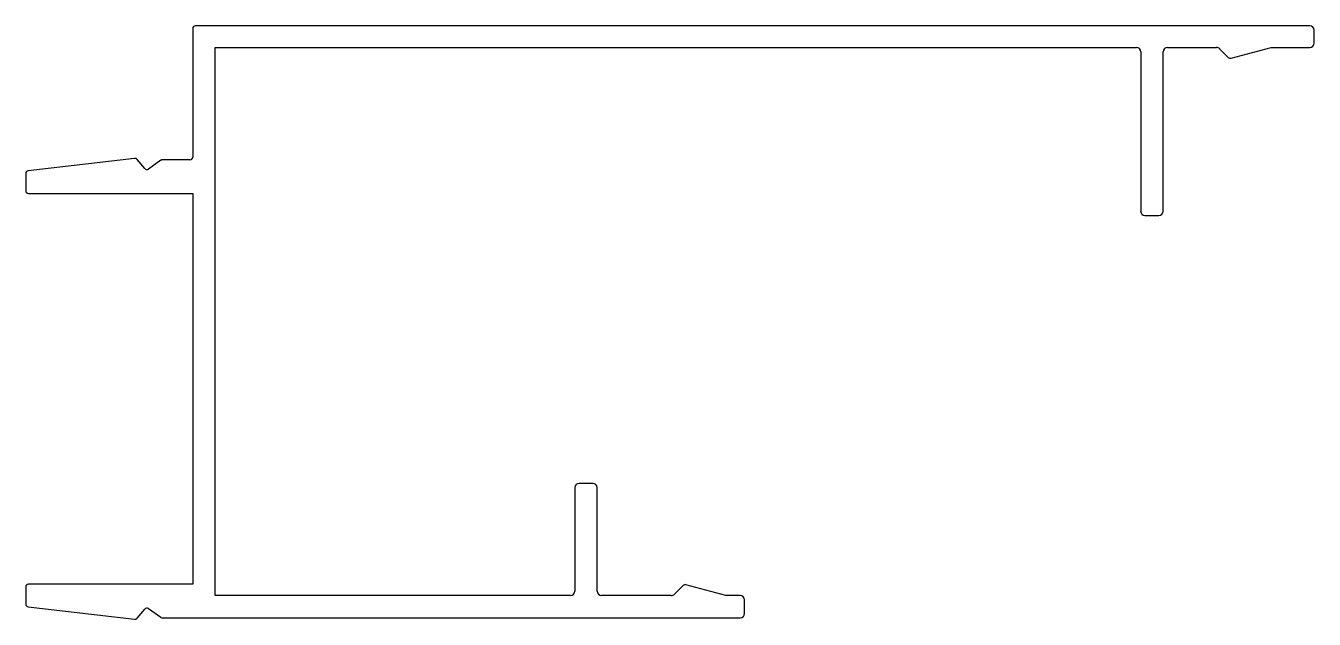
# Model space of a CAD drawing. Extents: x 2707 to 2822, y 2007 to 2060.
import ezdxf

# ---------------------------------------------------------------- set-up
doc = ezdxf.new("R2010")
doc.units = 0
doc.layers.get('0').update_dxf_attribs({"linetype": 'CONTINUOUS'})

msp = doc.modelspace()

# ---------------------------------------------------------------- linework, layer by layer
for p, q in [((2721.73, 2059.57), (2721.73, 2048.11)), ((2821.35, 2059.82), (2721.98, 2059.82)), ((2821.73, 2058.29), (2821.73, 2059.44)), ((2723.73, 2008.99), (2723.73, 2057.89)), ((2723.73, 2057.89), (2801.73, 2057.89)), ((2801.73, 2057.89), (2805.88, 2057.89)), ((2808.64, 2057.89), (2813.02, 2057.89)), ((2813.3, 2057.77), (2814.07, 2057)), ((2814.32, 2056.94), (2817.88, 2057.89)), ((2817.88, 2057.89), (2821.33, 2057.89)), ((2806.26, 2057.51), (2806.26, 2043.27)), ((2808.26, 2043.27), (2808.26, 2057.51)), ((2716.55, 2047.99), (2707.06, 2046.89)), ((2717.46, 2047.08), (2716.77, 2047.9)), ((2718.9, 2047.82), (2717.79, 2047.04)), ((2721.48, 2047.86), (2719.04, 2047.86)), ((2706.84, 2046.64), (2706.84, 2045.11)), ((2707.09, 2044.86), (2721.73, 2044.86)), ((2721.73, 2044.86), (2721.73, 2009.99)), ((2806.64, 2042.89), (2807.88, 2042.89)), ((2757.41, 2018.99), (2756.18, 2018.99)), ((2755.8, 2018.61), (2755.8, 2009.38)), ((2757.8, 2009.38), (2757.8, 2018.61)), ((2706.84, 2009.74), (2706.84, 2008.22)), ((2721.73, 2009.99), (2707.09, 2009.99)), ((2765.46, 2009.88), (2764.68, 2009.11)), ((2769.26, 2008.99), (2765.7, 2009.95)), ((2755.41, 2008.99), (2723.73, 2008.99)), ((2764.4, 2008.99), (2758.18, 2008.99)), ((2770.54, 2008.99), (2769.26, 2008.99)), ((2770.94, 2007.38), (2770.94, 2008.59)), ((2707.06, 2007.97), (2716.55, 2006.87)), ((2716.77, 2006.96), (2717.46, 2007.78)), ((2717.79, 2007.82), (2718.9, 2007.04)), ((2719.04, 2006.99), (2721.48, 2006.99)), ((2721.48, 2006.99), (2770.56, 2006.99))]:
    msp.add_line(p, q)
for centre, radius, start, end in [((2721.98, 2059.57), 0.25, 90, 180), ((2821.35, 2059.44), 0.382, 0, 90), ((2805.88, 2057.51), 0.382, 0, 90), ((2808.64, 2057.51), 0.382, 90, 180), ((2813.02, 2057.49), 0.4, 45, 90), ((2821.33, 2058.29), 0.4, 270, 0), ((2814.25, 2057.18), 0.254, 225, 285), ((2716.58, 2047.74), 0.25, 40.109, 96.6047), ((2719.04, 2047.61), 0.25, 90, 125.2557), ((2721.48, 2048.11), 0.25, 270, 0), ((2707.09, 2046.64), 0.25, 96.6047, 180), ((2717.65, 2047.24), 0.25, 220.109, 305.2557), ((2707.09, 2045.11), 0.25, 180, 270), ((2806.64, 2043.27), 0.382, 180, 270), ((2807.88, 2043.27), 0.382, 270, 360), ((2756.18, 2018.61), 0.382, 90, 180), ((2757.41, 2018.61), 0.382, 0, 90), ((2707.09, 2009.74), 0.25, 90, 180), ((2765.64, 2009.7), 0.254, 75, 135), ((2755.41, 2009.38), 0.382, 270, 0), ((2758.18, 2009.38), 0.382, 180, 270), ((2764.4, 2009.39), 0.4, 270, 315), ((2770.54, 2008.59), 0.4, 0, 90), ((2707.09, 2008.22), 0.25, 180, 263.3953), ((2717.65, 2007.61), 0.25, 54.7443, 139.891), ((2770.56, 2007.38), 0.382, 270, 0), ((2716.58, 2007.12), 0.25, 263.3953, 319.891), ((2719.04, 2007.24), 0.25, 234.7443, 270)]:
    msp.add_arc(centre, radius, start, end)

doc.saveas('drawing.dxf')
